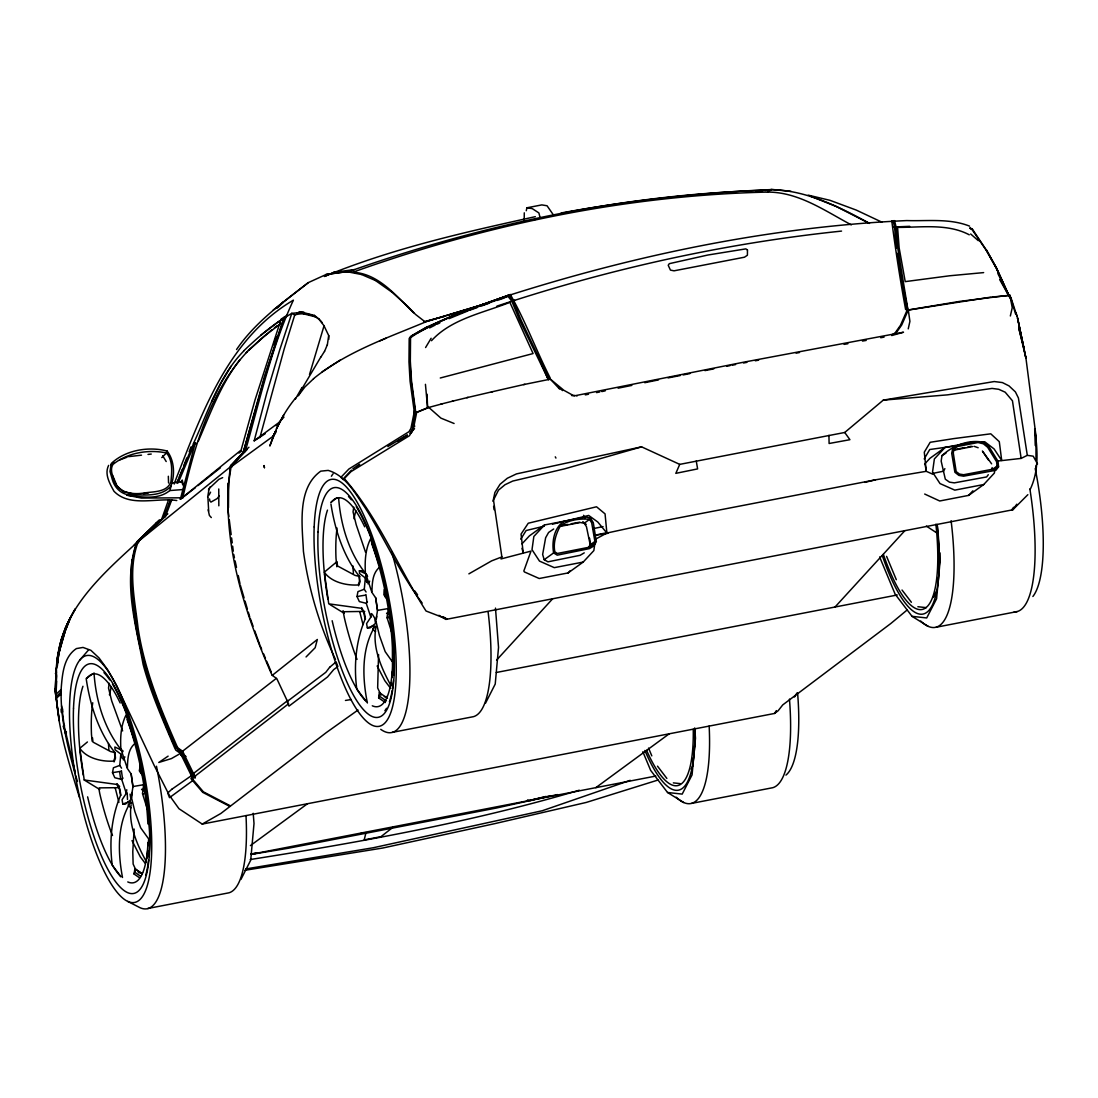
<?xml version="1.0" encoding="UTF-8"?>
<svg xmlns="http://www.w3.org/2000/svg" width="1098" height="1098" viewBox="0 0 1098 1098"><rect width="100%" height="100%" fill="white"/><g stroke="black" fill="none" stroke-linecap="round" stroke-linejoin="round"><path stroke-width="1.5" d="M227.972 483.298L227.78 508.182L228.837 516.431M376.038 623.568L376.051 621.578M228.466 507.674L228.659 482.777L231.307 465.223L246.158 449.343L230.58 465.772C220.135 536.826 242.974 608.814 271.233 673.349L272.235 675.38L276.778 678.591L287.909 702.281M524.199 220.327L524.281 212.82M409.979 359.911L410.254 337.896C436.112 319.683 467.721 310.775 497.325 299.946M79.44 797.436C67.513 758.059 53.775 717.406 56.451 675.695M60.651 694.965L60.733 691.603M56.451 674.488L55.998 694.265L61.09 689.599L60.912 693.881L56.163 698.383M56.094 694.265L56.561 681.144M57.082 666.362C58.276 610.392 105.106 572.003 142.822 537.155M131.884 559.733C128.288 624.666 148.724 687.979 174.953 746.585L181.445 753.489L193.056 776.396L193.728 775.874L182.131 752.995L175.611 746.064C159.608 707.922 143.316 669.506 137.209 628.276C133.942 599.604 126.695 569.423 137.428 541.424L159.347 520.109L136.756 541.932L135.63 545.432M147.557 809.761L142.493 793.621L144.071 781.474M56.945 666.102C57.576 645.871 64.919 626.258 75.186 608.978L65.523 627.548L57.439 656.508L55.6 673.925L60.761 642.303L70.794 616.898L60.761 642.303L55.6 673.925M207.659 497.133L209.073 488.843M75.035 773.665C67.417 745.515 59.827 716.61 61.282 687.211C62.435 673.527 63.876 656.879 76.421 648.575L83.023 647.436L90.873 650.318L99.026 657.935L107.7 669.821L116.498 685.454L154.049 765.169L169.257 795.199L178.974 808.718L202.224 824.076L774.529 713.453L778.098 710.804L782.764 704.889L890.849 623.486L907.181 609.953M134.134 829.045L132.789 851.691L133.132 864.044L135.809 869.863M378.563 654.518L377.657 687.897L380.992 695.171M54.9 689.077L59.319 720.7L54.9 689.077L56.533 670.356M56.986 665.251L57.439 660.145M121.549 768.161L119.764 765.402L120.807 754.065L115.07 749.742L114.837 746.997L122.949 750.84M146.885 858.76L147.64 850.525M148.093 845.584L148.697 838.982L140.654 827.782L134.903 811.642L131.335 797.038L132.982 786.539L131.238 774.117L127.354 768.49C127.739 759.665 127.684 749.207 135.301 743.181L126.023 715.004C120.807 725.49 120.217 737.417 120.862 748.891L122.015 751.101M366.073 592.014L364.289 589.255L365.332 577.919L359.595 573.595L359.362 570.85L362.532 570.782M391.41 682.613L391.108 685.907C381.569 668.504 372.03 647.449 375.941 627.383L374.555 627.082C361.256 649.275 362.367 678.331 367.391 703.008M391.862 677.672L392.466 671.084M693.071 761.189L693.387 757.798M694.183 749.344L694.499 745.954M937.912 581.666L938.227 578.275M939.023 569.807L940.012 552.884M56.478 671.921L56.122 698.191L60.912 693.881M57.11 665.58L57.59 660.831M57.37 665.951L57.727 662.547M131.527 797.724L132.185 792.468M376.381 618.943L376.71 616.321M130.086 794.101L131.005 799.522L125.392 804.134L122.811 804.01L122.056 799.756L126.297 793.332L126.764 789.723M372.14 614.043L374.61 617.954L375.53 623.376L369.902 627.987L367.336 627.864L366.581 623.609L370.822 617.186L371.289 613.576M60.431 645.35L61.104 640.285L64.096 632.681M134.121 874.077L135.562 869.177L134.848 868.779L134.121 874.077L139.515 877.769M378.645 697.93L380.086 693.044L379.373 692.646L378.645 697.93L385.384 702.542M218.831 505.821L218.763 488.967M595.102 541.575L593.853 550.592L583.203 562.066L568.133 572.923L539.214 578.509L524.419 571.948L523.828 571.029L530.993 551.114L501.031 558.937L501.868 556.906L493.414 499.48L494.882 492.508L500.057 484.273L507.303 478.261L516.485 473.897L641.589 446.845L679.731 464.372L844.733 432.475L883.286 400.125L994.253 381.541L1002.405 382.571L1009.007 385.892L1015.403 391.904L1018.422 397.998L1027.303 455.341L1021.154 458.401L997.547 461.064M994.829 469.752L994.376 473.06L983.726 484.534L968.656 495.39L939.723 500.99L924.694 494.045M109.251 683.313L108.524 688.048L111.694 700.895L122.633 730.939M353.776 507.166L353.048 511.901L356.219 524.762L365.552 552.267M59.347 651.594L61.104 640.285L69.449 619.272L64.7 631.158M182.364 497.669L183.942 487.649L182.268 480.073L180.841 482.063M230.058 469.038L230.319 467.419L244.058 451.553L248.93 447.27M232.172 466.828L232.419 465.209L138.266 541.506C127.615 569.505 134.821 599.645 138.101 628.289C144.346 669.492 160.226 708.114 176.902 746.009L177.972 748.013L182.611 751.197L194.648 775.888M952.899 447.764L951.705 453.268L954.903 472.291L958.856 475.393L963.591 476.189L995.9 470.26L998.562 466.801L998 461.242L988.804 446.364L984.041 442.439C969.081 439.008 953.078 445.376 941.974 455.629L941.164 461.105L945.309 479.195L949.468 482.146L954.313 482.873L986.622 476.944L988.296 474.707M991.7 470.369L992.18 467.597M140.475 764.441L139.309 770.81L141.999 774.721M384.698 589.887L383.82 594.663L387.196 599.535M1035.249 445.472L1034.687 428.769C1037.596 449.329 1039.312 470.287 1030.144 489.502M126.297 793.332L121.741 779.484L114.81 777.727L112.49 772.663L113.41 767.776L119.764 765.402M370.822 617.186L366.265 603.337L359.334 601.58L357.015 596.516L357.934 591.63L364.289 589.255M412.34 428.124L415.401 412.766L411.091 380.869L409.966 361.599M209.073 495.061L210.583 492.179M526.271 210.734L526.889 207.797L541.822 204.901L547.051 205.765L553.186 214.604M908.238 328.865L909.913 321.357L908.293 309.979L901.705 324.994L896.311 332.667L891.768 335.535L903.503 332.227L744.046 362.12L576.381 395.458M131.101 804.93C128.219 824.571 137.113 845.048 146.583 862.054M1010.352 315.977L1012.246 307.687L1009.844 295.17L959.542 301.415L909.103 309.828M109.429 694.842L111.282 686.854M353.954 518.695L355.807 510.721M182.693 498.272C194.291 446.447 210.171 391.423 247.283 351.607M327.328 344.978L328.686 335.535L323.979 325.722M366.032 832.504L364.193 839.901L380.965 836.662L392.919 827.302M195.375 487.663L180.333 499.274L195.197 443.084M265.277 433.655L254.173 440.82L266.855 392.851L279.853 349.521L291.766 313.438L294.758 314.92C304.517 312.12 316.018 314.412 322.29 322.785M259.883 437.622L284.258 348.725L294.758 314.92M56.218 696.695L60.994 692.069M245.17 451.566L246.679 446.351C260.514 397.188 271.879 346.652 293.386 300.152C228.48 338.321 202.485 411.668 176.462 477.767L174.211 484.067M108.633 465.374C104.186 474.185 109.814 483.532 113.959 491.245C129.893 507.688 156.822 497.38 176.778 500.537M309.499 374.569L324.047 325.777L318.845 318.996M273.69 344.799L276.243 336.757M181.513 497.806L141.45 498.067L126.737 495.171C140.722 496.776 158.016 500.386 169.778 490.545L171.302 485.769M168.598 499.782L161.282 520.232L134.272 544.965M114.068 761.916L115.482 758.073L114.933 752.501M358.593 585.769L360.007 581.926L359.458 576.354M169.353 504.037L170.629 500.853M177.066 483.353L178.823 478.591M170.231 500.523L163.684 517.515L165.606 516.074M171.755 499.851L165.908 515.305L167.829 513.864M370.548 538.857C365.332 549.343 364.742 561.27 365.387 572.758M179.317 476.985L182.474 469.093M183.682 465.923L186.729 458.017M189.158 451.69L190.983 446.941M275.351 431.967L269.847 446.008C275.557 428.632 283.998 412.079 295.678 397.943M177.258 481.995L193.536 443.647L196.254 443.331M178.192 482.859L194.991 442.974M198.354 441.121C210.445 413.315 220.904 384.012 239.831 359.883M324.555 351.442L327.259 344.923M193.426 443.619C208.126 411.819 218.831 376.243 244.058 350.687M679.731 464.372L675.833 473.348L697.614 468.901L696.256 461.009M897.107 253.267L907.085 310.254L900.497 325.283L895.09 332.955L891.686 335.096M123.388 759.953L124.884 756.865M274.761 433.147L272.496 437.814L276.01 430.759L272.99 436.318L230.319 467.419L247.283 449.356M211.598 401.539L220.863 383.202L231.129 366.169M492.892 501.223L498.478 490.161L504.998 484.726L512.739 481.061L564.523 468.873L641.589 446.845M240.956 879.388L250.701 860.214L254.009 823.527L253.213 813.289M485.481 703.242L495.225 684.068L498.533 647.381L495.473 608.1M219.326 495.829L217.143 498.602L210.953 502.088L209.883 500.949A5.284 1.29 -89.7 0 1 209.581 498.986M298.862 394.813L301.909 389.035M691.081 769.218L692.605 766.267M933.327 597.504L937.129 590.12M131.431 803.53L130.031 803.214C116.964 824.886 117.911 853.297 122.509 877.48M283.641 415.099L276.394 428.879M209.402 488.267L218.9 479.304L222.661 477.63M944.898 468.64L943.484 471.22L933.273 473.279L932.916 474.267L926.259 471.316L875.408 479.84L661.01 521.289L606.878 533.052L596.338 538.734M208.428 490.037L210.212 486.785M409.897 433.408L412.024 429.661M411.16 433.12L413.287 429.373L416.664 412.477L428.838 407.468L440.902 418.118L454.092 423.499M295.307 399.205L302.019 387.498M924.187 458.937L929.745 449.521L956.468 445.802M301.84 389.008L320.904 356.877M425.585 347.544L431.13 338.266M520.768 539.159L526.12 530.54L544.237 526.162M588.02 548.149L590.202 544.759L594.91 541.547L591.698 522.854L589.53 519.327C580.046 518.27 568.517 519.999 560.543 525.626C556.151 533.216 552.939 543.112 554.847 551.8L557.345 553.474L588.926 547.271L592.591 545.116L594.91 541.547M774.529 713.453L776.368 710.612M320.973 356.932L324.486 351.401M367.912 583.807L369.697 581.13M128.205 804.848L130.017 802.226L131.417 802.542M372.73 628.715L374.542 626.08L375.941 626.395M797.162 692.811L794.334 696.901L795.076 696.352M236.55 349.535C255.148 322.249 282.433 302.65 308.25 282.749M1011.601 510.062L1013.591 507.276M438.912 615.305L445.87 619.423L1012.809 509.788L1016.789 504.215M997.066 466.211L995.255 468.722L963.632 474.734L959.515 474.089L956.193 471.605L953.256 452.87L954.176 448.739L957.621 446.474L977.975 442.535L983.383 443.784L987.651 447.298L996.572 461.682L997.066 466.211L992.839 469.024M431.5 340.709C451.319 318.832 483.23 312.944 509.87 302.348L533.079 353.556L440.271 378M272.99 436.318L275.886 432.406M298.093 395.911L304.873 387.004L313.561 378.741M79.674 660.173L88.54 649.961M121.741 779.484L122.935 778.111M366.265 603.337L367.459 601.965M379.826 567.035C372.208 573.06 372.263 583.518 371.879 592.344L375.763 597.985L377.506 610.392L375.859 620.892L379.428 635.509L385.178 651.636L392.151 661.504M166.457 451.772L167.102 451.031C174.541 460.625 175.062 475.132 170.876 486.222C160.363 497.874 142.136 494.498 128.068 494.745A19.064 16.168 64.6 0 1 112.463 479.991L110.006 471.467L111.282 463.493C125.433 450.029 148.614 446.186 167.102 451.031M496.598 660.076L552.651 598.781M835.029 607.016L904.821 530.705M521.975 543.867L529.442 535.838L544.512 524.981L585.714 517.007L590.408 517.94L593.291 522.662L596.351 541.698L593.634 546.09L589.434 548.616L557.235 555.163L553.625 552.912C551.635 542.083 554.01 526.793 564.701 521.042M544.512 524.981L533.848 536.455L532.008 549.673L539.489 561.092L554.284 567.652L583.203 562.066M568.133 572.923L570.26 570.617M924.626 464.056L929.951 458.319L945.021 447.462L973.953 441.863M945.021 447.462L934.371 458.937L932.531 472.154L940.012 483.573L954.793 490.133L983.726 484.534M968.656 495.39L972.91 490.806M283.984 417.103L278.48 422.867L254.173 440.82M351.525 470.136L343.88 478.152C378.453 517.35 397.984 567.254 426.038 611.01L447.133 619.135L442.961 616.664M411.325 431.981L414.536 428.659M110.843 465.113L113.712 462.162M306.054 656.961L315.167 647.724L317.336 639.475L272.235 675.38M1012.809 509.788L1027.852 494.676M161.749 457.591L166.512 452.98C173.127 460.762 171.796 472.126 170.959 481.624C167.28 492.631 153.295 491.451 144.099 493.016C132.487 494.882 117.802 492.961 113.863 479.895C112.325 474.912 109.937 469.45 112.902 464.481C127.341 452.719 148.546 449.151 166.512 452.98M138.266 541.506L163.396 518.023M283.215 302.17L277.204 307.948L283.298 302.238M161.173 520.232L165.716 516.074L163.808 517.515M243.976 350.633C258.593 336.688 274.047 323.306 291.766 313.438M248.354 350.413L271.755 329.825M246.24 352.636L262.971 337.141L280.333 323.896L279.016 321.343L260.857 335.123M87.415 741.974L79.783 748.314C86.769 758.402 101.867 761.847 113.657 761.106L114.961 757.442L114.48 752.061C98.257 731.213 89.995 704.449 86.166 678.537L92.699 673.829M180.333 499.274L241.121 450.084L255.065 399.823L281.115 319.134L287.415 315.044M313.493 378.7C346.254 351.936 386.839 338.129 425.351 322.03L424.816 321.481L444.594 316.389M198.011 485.577L220.465 467.748M238.966 453.076L241.601 450.976M273.196 310.075L308.181 282.68L326.065 274.514L346.735 271.7L354.448 269.586C486.236 223.498 624.529 194.675 764.263 190.283L755.836 191.587M506.356 297.297L508.841 295.376C637.76 254.42 771.496 226.723 906.824 220.574C927.604 221.206 949.811 218.214 969.589 226.147M182.611 751.197L276.202 678.454M287.868 700.4L193.124 773.747L195.06 778.235M138.705 542.385L136.166 543.716C123.1 583.12 135.891 625.078 143.124 664.441C150.865 693.373 163.163 720.713 174.802 748.218L175.872 750.222L180.497 753.406L192.534 778.098L288.637 703.736M274.418 327.794L277.094 325.763M230.58 465.772L231.307 465.223M560.062 526.409L580.32 522.497L584.218 523.266L589.53 519.327M276.078 425.722L278.782 423.732M250.413 845.611L307.509 803.722M595.83 787.664L669.231 733.793M330.69 502.39L337.223 497.682M553.68 528.989L548.602 532.461L545.637 537.732L542.645 554.49L544.196 559.706L553.625 552.912M995.872 468.736L998.562 466.801M358.003 710.035L326.257 732.627L220.78 813.522L202.224 824.076M168.118 756.138L158.771 762.479L171.453 758.567L180.497 753.406M359.664 464.262L352.842 468.75M356.699 466.787L359.526 464.907M322.167 371.824L340.394 359.979M941.974 455.629L945.996 453.076M296.968 313.383L299.74 311.626M346.735 271.7L352.925 272.208C485.838 224.568 626.148 195.279 767.502 192.081L771.551 189.583C806.865 190.503 839.092 206.781 869.465 223.333M387.841 446.557L407.262 434.918M397.545 441.163L407.207 435.384M584.246 552.857L580.142 555.3L547.971 561.833L544.196 559.706M468.887 573.856L491.63 560.872L501.868 556.906M427.808 326.71L412.093 335.645L410.542 337.759L410.323 361.05L411.517 380.814L415.771 412.532L414.673 414.687L410.076 381.198L408.978 361.928L409.183 338.527L410.583 336.4L426.449 327.19L455.217 314.687M417.871 332.804C446.79 317.185 477.685 305.669 508.841 295.376L513.082 300.715L521.33 320.671L549.137 379.441M429.634 327.89L435.233 325.049M192.534 778.098L195.554 776.615M436.771 324.335L439.831 322.922M324.473 276.394C392.164 248.532 464.015 232.364 535.316 216.663M324.541 276.463L333.586 272.414M379.634 340.97L386.331 338.074M415.401 412.766L427.589 407.756L442.219 403.817M449 318.653L468.105 310.83M498.89 299.425L508.841 295.376M507.358 295.513L511.778 301.099L519.532 319.93L548.327 379.565L550.263 378.165C536.291 350.674 525.517 321.138 510.337 294.552L453.707 315.236M510.337 294.552L481.034 305.162L423.787 322.318L484.273 304.022L481.034 305.162M119.641 459.952L127.052 457.207M469.615 310.281L477.205 307.536M481.761 305.875L489.337 303.13M367.336 627.864L373.402 625.736M122.811 804.01L130.388 801.348M630.238 780.335L542.288 810.736L373.224 847.752L245.636 868.971M390.339 616.856L387.21 617.927L390.325 616.843M497.037 300.454L504.806 297.819M496.927 306.122C608.731 268.996 724.351 243.303 841.548 231.088M142.63 794.046L145.801 792.989M511.778 301.099L514.633 300.193M579.291 790.217C471.769 822.128 360.885 842.084 250.179 859.542M447.627 315.455L469.724 308.799M472.936 307.824L480.979 305.422M875.408 479.84L864.771 482.393M440.957 404.105L453.46 400.962M545.83 796.475L530.883 800.14L550.867 795.679M452.198 401.25L468.064 397.394M552.472 524.185L588.706 515.442L597.792 522.03L606.878 533.052L605.067 513.891L596.53 506.782L528.262 523.224L521.056 534.108L523.238 552.953L521.975 548.314M658.031 780.033L586.277 802.432L494.525 823.692L382.804 848.013L244.744 870.316M466.801 397.682L492.659 391.657M491.41 391.945L524.913 384.3M251.195 854.422L288.307 848.246L496.529 808.004L557.441 794.581M594.622 535.289L607.565 532.544M593.071 528.673L603.049 526.573M601.841 391.561L605.176 390.874M618.092 388.184L631.844 385.398M644.759 382.708L658.512 379.908M585.316 394.882L588.514 394.237M596.543 392.604L599.755 391.959M953.133 449.919L964.689 447.572M967.983 446.9L971.277 446.227M523.65 384.588L550.386 379.153L563.864 390.298L572.785 395.211L577.191 395.843M668.092 377.918L680.252 375.543M683.176 374.926L689.873 373.594M704.957 370.602L713.769 368.887M726.739 366.279L730.088 365.607M732.201 365.222L735.55 364.563M954.038 450.153L972.732 446.529M496.282 672.498L897.244 594.992M392.288 732.366L473.348 716.692A134.327 36.344 79 0 0 488.102 611.819M936.169 627.233L1017.201 611.572M250.934 854.326L655.835 776.053M147.763 908.513L228.823 892.839A134.327 36.344 79 0 0 245.993 815.553M691.644 803.379L772.676 787.719A134.327 36.714 79.1 0 0 789.462 699.11M743.511 362.999L746.873 362.367M755.287 360.789L758.649 360.158M796.119 353.158L799.481 352.527M907.085 310.254L990.67 297.16M880.733 337.731L884.055 337.127M559.623 525.887L567.899 524.377M571.221 523.76L579.497 522.25M844.101 344.36L847.876 343.743M862.438 341.053L866.212 340.435M532.365 219.943L535.563 219.394M132.982 786.539L143.92 784.672M64.672 725.888L63.149 726.135L64.164 729.045M360.981 833.327L364.358 832.778M357.015 596.516L365.044 595.212M345.445 700.455L351.25 699.522M112.49 772.663L120.519 771.359M561.229 212.957C630.719 200.303 701.018 192.575 771.551 189.583M291.697 313.369L303.872 312.161M251.154 854.024L256.205 853.228L251.113 853.901M594.663 535.371L607.949 533.299M756.549 191.697L761.504 191.052M764.853 190.558L771.62 189.487L791.054 191.368M959.817 445.349L963.152 444.882M981.53 442.329L984.865 441.863L994.074 448.931L1001.705 460.474L999.29 441.671L990.78 433.82L953.942 438.582L930.171 442.288L924.296 452.184L926.259 471.316M333.518 272.331L354.448 269.586M325.996 274.445L346.666 271.631L361.407 274.5M171.892 482.969L181.829 481.624L182.693 484.643M992.112 296.995L1008.705 295.595M128.535 456.658L141.518 455.162M148.01 454.421L151.25 454.05M143.344 493.592L148.175 493.071M883.286 400.125L947.423 394.868L992.057 388.418L998.755 389.296L1005.192 392.206L1012.452 400.797L1021.154 458.401M983.643 272.606L949.646 275.776L905.219 281.623L899.138 247.805L897.574 227.396C921.291 227.451 947.711 223.333 969.273 234.807M169.778 490.545L183.119 489.543M364.756 611.408L343.907 611.723L344.25 613.329L330.141 604.71M118.68 787.664L99.383 787.87L99.726 789.476L84.217 779.992L80.017 749.975M893.347 226.984L896.037 226.833L897.546 246.858L907.977 310.048L905.617 309.485C900.195 280.045 895.611 250.371 891.754 220.822L894.568 220.671L896.037 226.833M893.154 221.082L894.582 226.97L909.693 226.325M300.948 311.914L314.495 315.455M84.217 779.992L116.91 784.439L119.668 786.374M767.502 192.081C798.603 191.972 824.914 210.857 851.348 224.87M917.873 606.727L926.314 607.647M673.349 782.874L680.101 783.615M879.622 556.933L895.172 594.224L912.04 616.335L926.712 617.954L936.594 598.753L940.012 562.052L937.143 524.46M642.865 751.732L650.647 770.371L667.529 792.481L682.187 794.101L692.069 774.9L695.487 738.199L694.705 727.947M1027.303 455.341L1033.218 456.178L1037.514 463.946M571.536 395.5L574.474 395.925M526.889 207.797L532.269 208.62L538.871 212.93L539.983 217.157M352.925 272.208C378.934 273.718 396.241 296.089 413.671 312.806M185.905 756.33L180.937 755.218L185.603 756.824M527.534 799.92L530.787 800.662M808.224 195.142L829.992 200.33L856.275 210.089L881.79 222.112M132.309 493.729L123.305 491.575L117.17 486.126M359.87 576.532L355.011 575.379L337.511 565.95L337.017 561.613L324.308 572.168C331.294 582.256 346.392 585.701 358.181 584.96L359.485 581.295L359.005 575.915C343.084 555.506 334.89 529.318 330.923 503.941M115.345 752.679L110.5 751.526L92.987 742.097L92.493 737.76M303.268 313.781L316.389 317.061M974.187 446.337L978.167 447.751M359.362 570.85L366.114 573.966M810.804 196.322L836.251 206.493L869.369 223.416M361.352 274.431L375.392 280.484M127.739 901.403A125.762 34.024 79 0 0 134.258 732.284A125.762 34.024 79 0 0 69.654 703.077A125.762 34.024 79 0 0 127.739 901.403L139.871 907.634A134.327 36.344 79 0 0 156.479 766.226M141.587 789.476L145.938 791.727M211.31 517.57L209.389 515.429L208.14 509.788M969.959 227.808L972.403 229.153L986.484 250.303L996.366 267.885L1010.023 297.668M970.303 228.466L971.895 229.345L986.21 250.22L996.051 267.788L1009.048 296.378M970.083 228.247L972.512 229.647M386.551 613.151L389.227 614.729M142.026 789.284L144.703 790.876M912.04 616.335L928.208 626.368M667.529 792.481L683.683 802.514M926.355 526.107L937.816 533.587M379.373 692.646L387.457 698.163M379.634 696.31L386.372 700.908M135.562 869.177L142.301 873.788M134.848 868.779L141.587 873.39M135.109 872.457L140.503 876.135M375.338 280.415L392.151 292.329M906.879 309.348L907.895 310.103L902.515 283.641M372.867 629.607L375.571 631.679M128.342 805.754L131.046 807.826M425.351 322.03L415.511 314.399L407.344 306.013M582.805 521.632L586.222 524.419M314.426 315.387L318.914 319.051M558.937 387.553L562.601 390.586M64.672 730.486L66.443 731.968M64.631 732.421L66.402 733.903M970.659 233.984L978.332 240.695M392.096 292.274L407.385 306.081M550.386 379.153L559.609 389.076M1009.282 295.499L1010.929 297.613L1017.517 317.871L1025.957 358.277L1035.936 435.535L1036.004 458.868M902.034 590.024L911.381 602.28M657.51 766.171L666.857 778.427M390.668 688.405L384.835 680.719L377.163 665.951M366.416 701.746L356.795 689.077C353.693 665.855 355.834 640.985 365.071 619.341L363.932 613.096L361.434 608.306L328.741 603.845L324.541 573.829M145.183 863.275L140.311 856.865L132.007 840.588M120.931 876.616L112.27 865.224C109.182 842.001 111.31 817.132 120.547 795.487L119.407 789.242L116.91 784.439M414.66 590.834L417.597 594.814M422.181 603.063C399.933 573.444 385.055 539.159 365.25 507.949C355.272 493.702 346.131 475.736 328.192 470.397L320.767 471.152C296.611 488.253 302.348 525.558 303.419 551.278C308.469 588.665 319.504 625.284 335.48 659.445M982.381 451.031L991.618 463.836M844.733 432.475L849.921 439.694L829.1 443.496L828.935 435.357M364.865 572.456L367.597 576.45M120.341 748.603L122.166 751.265M982.765 451.566L988.447 460.021M367.35 575.626C349.452 554.394 340.751 525.805 338.651 498.368M122.825 751.759C104.612 730.101 95.855 700.881 94.016 672.882M584.218 523.266L586.442 526.642L590.202 544.759M162.724 455.794L166.196 461.544M999.66 279.551L1008.637 295.444L997.931 273.663M986.32 249.713L996.38 267.775L1009.968 297.97M555.272 456.837L555.931 458.086M361.654 607.606L364.289 612.602L365.442 619.107M117.129 783.752L119.764 788.748L120.917 795.254M1009.844 295.17L1015.568 313.946M583.56 515.291L584.932 518.421M537.389 354.215L548.245 379.62M112.27 474.652L116.553 484.698M260.377 646.255L261.64 649.261M263.534 653.763L265.428 658.265M266.704 661.257L271.124 671.77M886.58 556.357L896.325 579.717M648.547 748.081L651.8 755.863M250.289 618.462L253.062 626.189M254.736 630.828L259.746 644.759M365.332 577.919L366.938 582.503M120.807 754.065L122.413 758.649M365.634 573.485L371.632 591.616M121.109 749.632L127.107 767.749M371.055 540.422L379.304 565.47M75.529 775.229L77.491 781.447M391.574 632.009L387.018 617.474L388.445 608.525L377.506 610.392L375.585 597.573M240.352 585.261L244.099 597.916M245.046 601.086L247.379 608.992M248.326 612.162L249.726 616.911M75.117 771.867L64.274 726.423L61.598 705.863M359.746 611.806L363.026 624.625M115.221 787.952L118.913 802.377M1016.089 312.848L1016.899 316.032M365.744 575.489L367.212 581.885M413.575 421.591L414.673 426.559M233.723 554.421L234.423 557.674M235.109 560.913L236.509 567.405M238.252 575.517L239.995 583.628M343.07 610.653L344.264 617.337A98.106 26.681 79.1 0 0 357.028 659.376M98.847 788.46L99.74 793.483A98.106 26.681 79.1 0 0 112.504 835.523M589.557 538.157L590.655 544.567M924.969 463.576L925.998 469.766M131.06 773.706L132.872 786.648M208.675 511.092L207.893 497.051M493.606 506.315L494.086 509.719M365.936 594.54L366.993 602.061M121.411 770.686L122.468 778.207M119.682 772.086L120.574 778.509M229.262 519.738L231.17 534.602M231.596 537.91L232.241 542.865M232.652 546.159L233.298 551.114M336.853 566.801L336.002 558.278A98.106 26.681 79.1 0 1 337.059 528.056M92.15 741.232L91.477 734.425A98.106 26.681 79.1 0 1 92.74 702.747M425.434 384.327L427.589 407.756L427.053 394.182M894.582 226.97L896.215 248.203M352.856 565.854L353.419 573.581M108.455 743.538L108.894 749.728M62.6 708.883L62.778 711.943M61.076 709.171L61.255 712.231M127.217 792.948L127.492 799.509M168.337 476.257L168.557 483.024M328.755 335.59L328.81 339.323M1036.032 465.525L1036.032 468.86M935.867 524.185A114.165 31.046 79.1 0 1 924.818 608.429A114.165 31.046 79.1 0 1 883.368 554.339M937.321 525.283A118.858 32.322 79.1 0 1 925.669 613.068A118.858 32.322 79.1 0 1 882.312 555.615M1035.194 468.53A125.762 34.381 79.1 0 1 1032.875 596.489M1029.869 488.871A134.327 36.714 79.1 0 1 1014.14 611.915M951.101 520.699A134.327 36.714 79.1 0 1 920.728 621.056M693.25 729.319A114.165 31.046 79.1 0 1 646.571 750.332M694.732 729.415A118.858 32.322 79.1 0 1 644.883 750.456M797.615 693.318A125.762 34.381 79.1 0 1 785.948 775.092M709.157 726.039A134.327 36.714 79.1 0 1 676.203 797.203M348.491 496.502A114.617 31.005 79 0 1 351.374 499.823M356.26 506.768A114.617 31.005 79 0 1 393.825 675.256M393.441 680.527A114.617 31.005 79 0 1 392.48 688.597M392.178 690.464A114.617 31.005 79 0 1 389.392 701.828M386.523 708.279A114.617 31.005 79 0 1 384.876 710.722M391.835 552.404A134.327 36.344 79 0 1 409.472 686.895A134.327 36.344 79 0 1 380.759 729.346M331.404 476.244A134.327 36.344 79 0 1 333.065 473.814M365.387 700.565A106.3 28.905 79.1 0 1 332.159 620.727M327.822 598.932A106.3 28.905 79.1 0 1 327.478 510.117M331.692 501.868A106.3 28.905 79.1 0 1 364.701 526.834M371.646 543.537A106.3 28.905 79.1 0 1 392.398 647.765L392.48 666.335A106.3 28.905 79.1 0 1 372.291 705.794M387.086 696.489A98.106 26.681 79.1 0 1 384.286 696.695M385.357 597.147A35.52 9.662 79.1 0 1 384.135 589.571M103.967 672.649A114.617 31.005 79 0 1 109.786 679.95M112.518 684.178A114.617 31.005 79 0 1 148.916 856.673M148.587 860.022A114.617 31.005 79 0 1 145.773 875.065M120.862 876.712A106.3 28.905 79.1 0 1 87.634 796.86M83.297 775.078A106.3 28.905 79.1 0 1 82.954 686.264M87.167 678.015A106.3 28.905 79.1 0 1 120.176 702.981M127.121 719.67A106.3 28.905 79.1 0 1 147.873 823.912M147.956 842.482A106.3 28.905 79.1 0 1 127.766 881.927M142.562 872.635A98.106 26.681 79.1 0 1 138.279 872.539M140.832 773.294A35.52 9.662 79.1 0 1 140.05 768.724M747.464 249.973L747.409 255.23L744.471 257.207L674.048 270.822L670.439 270.108L668.215 265.291L669.3 263.671L707.826 255.024L745.83 248.875L747.464 249.973M415.469 412.711L412.505 430.526L409.417 435.728L350.921 471.701L343.29 479.634L340.902 477.342L348.931 468.983L409.005 431.679L410.954 428.33L414.55 410.46L415.469 412.711M265.277 375.64L243.303 452.129L264.618 376.092L284.135 317.363L265.277 375.64M65.276 630.705L57.59 657.592L65.276 630.705M160.39 520.15L155.943 523.526L160.39 520.15M329.647 667.309L325.777 672.319L287.113 701.567L289.007 706.11L327.533 676.958L333.668 669.643L337.855 666.513L336.112 661.861L329.647 667.309M171.727 789.325L167.72 793.03L169.504 797.656L192.96 780.458L191.011 775.957L171.727 789.325M229.894 805.603L229.235 806.124L202.746 792.372L190.942 778.606L191.628 778.07L203.391 791.836L229.894 805.603M1022.375 342.219L1018.766 328.028L1025.957 358.277L1017.517 317.871L1024.297 349.919L1022.375 342.219M264.426 467.679L264.11 465.607L264.426 467.679M314.179 526.93A125.762 34.024 79 0 0 372.263 725.27A125.762 34.024 79 0 0 378.783 556.137A125.762 34.024 79 0 0 314.179 526.93M318.036 532.063A116.937 31.801 79.1 0 0 372.098 716.459A116.937 31.801 79.1 0 0 378.371 559.156A116.937 31.801 79.1 0 0 318.036 532.063M73.511 708.21A116.937 31.801 79.1 0 0 127.574 892.605A116.937 31.801 79.1 0 0 133.846 735.303A116.937 31.801 79.1 0 0 73.511 708.21"/></g></svg>
